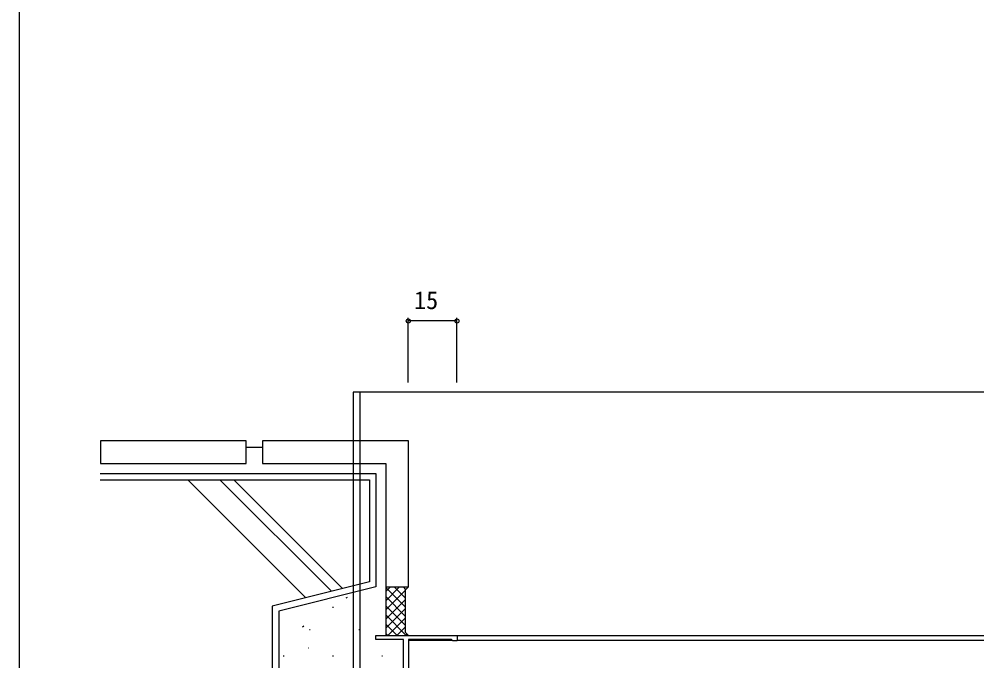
# Model space of a CAD drawing. Units: millimetres, scale not verified. Extents: x -437 to 438, y -681 to 679.
# Drawn here: x -436.8 to -139.3, y -435 to -237.2 of the extents above; entities that cross this region are included whole.
import ezdxf
from ezdxf.enums import TextEntityAlignment as Align

# ---------------------------------------------------------------- set-up
doc = ezdxf.new("R2010")
doc.units = ezdxf.units.MM
doc.header["$LTSCALE"] = 4
for name, color, linetype in [('0-2_YKK_11', 7, 'Continuous'), ('0-3_YKK_12', 2, 'Continuous'), ('0-5_YKK_D', 6, 'Continuous'), ('0-6_YKK_ZWAK', 7, 'Continuous'), ('0-7_YSS_K', 3, 'Continuous')]:
    doc.layers.add(name, color=color, linetype=linetype)
doc.styles.add('ＭＳ ゴシック', font='')
doc.styles.get('ＭＳ ゴシック').set_extended_font_data('MS Gothic')

msp = doc.modelspace()

# ---------------------------------------------------------------- linework, layer by layer
at = {"layer": '0-2_YKK_11'}
msp.add_lwpolyline([(-318.265, -457.202), (-318.265, -428.402), (-326.765, -428.402), (-326.765, -427.202), (-301.765, -427.202), (-301.765, -428.802), (-303.065, -428.802), (-303.265, -428.602), (-303.465, -428.402), (-316.765, -428.402), (-316.765, -446.602)], dxfattribs=at)
at = {"layer": '0-3_YKK_12'}
for p, q in [((-139.289, -352.202), (-333.765, -352.202)), ((-331.765, -352.202), (-331.765, -367.202)), ((-331.765, -367.202), (-331.765, -441.214)), ((-302.065, -427.202), (-139.289, -427.202)), ((-316.765, -428.602), (-303.248, -428.602)), ((-301.782, -428.602), (-139.289, -428.602))]:
    msp.add_line(p, q, dxfattribs=at)
msp.add_lwpolyline([(-333.765, -352.202), (-333.765, -367.202), (-333.765, -441.214)], dxfattribs=at)
at = {"layer": '0-5_YKK_D'}
for p, q in [((-316.798, -349.202), (-316.798, -329.202)), ((-301.798, -330.202), (-316.798, -330.202)), ((-301.798, -349.202), (-301.798, -329.202))]:
    msp.add_line(p, q, dxfattribs=at)
for centre in [(-316.798, -330.202), (-301.798, -330.202)]:
    msp.add_circle(centre, 0.637, dxfattribs=at)
at = {"layer": '0-6_YKK_ZWAK'}
msp.add_line((-436.8, 643.8), (-436.8, -681.2), dxfattribs=at)
at = {"layer": '0-7_YSS_K'}
for p, q in [((-411.8, -369.202), (-411.765, -369.202)), ((-361.765, -369.202), (-366.765, -369.202)), ((-384.786, -379.202), (-348.431, -415.557)), ((-374.886, -379.202), (-340.511, -413.577)), ((-370.643, -379.202), (-337.117, -412.729)), ((-323.765, -412.202), (-323.765, -427.202)), ((-323.765, -413.674), (-322.293, -412.202)), ((-323.765, -416.503), (-319.465, -412.202)), ((-317.765, -418.395), (-323.765, -412.395)), ((-323.765, -419.331), (-317.765, -413.331)), ((-317.765, -415.567), (-321.13, -412.202)), ((-317.533, -412.97), (-318.301, -412.202)), ((-317.765, -413.202), (-316.765, -412.202)), ((-317.765, -413.202), (-317.765, -426.2)), ((-335.998, -415.628), (-335.581, -415.352)), ((-317.765, -421.224), (-323.765, -415.224)), ((-323.765, -422.159), (-317.765, -416.159)), ((-340.155, -418.497), (-339.905, -418.497)), ((-317.765, -424.052), (-323.765, -418.052)), ((-323.765, -424.988), (-317.765, -418.988)), ((-317.443, -427.202), (-323.765, -420.88)), ((-323.151, -427.202), (-317.765, -421.816)), ((-349.444, -424.528), (-349.027, -424.252)), ((-347.28, -425.372), (-347.03, -425.372)), ((-332.08, -425.372), (-331.83, -425.372)), ((-320.272, -427.202), (-323.765, -423.709)), ((-320.322, -427.202), (-317.765, -424.645)), ((-331.956, -425.531), (-331.908, -425.514)), ((-323.1, -427.202), (-323.765, -426.537)), ((-317.765, -426.202), (-316.765, -427.202)), ((-317.494, -427.202), (-317.13, -426.838)), ((-347.556, -431.055), (-347.509, -431.038)), ((-355.355, -433.447), (-355.105, -433.447)), ((-340.155, -433.447), (-339.905, -433.447)), ((-324.955, -433.447), (-324.705, -433.447))]:
    msp.add_line(p, q, dxfattribs=at)
for points in [[(-366.765, -374.202), (-366.765, -367.202), (-411.765, -367.202), (-411.765, -374.202)], [(-323.765, -374.202), (-323.765, -412.202), (-316.765, -412.202), (-316.765, -367.202), (-361.765, -367.202), (-361.765, -374.202)]]:
    msp.add_lwpolyline(points, close=True, dxfattribs=at)
for points in [[(-411.8, -377.202), (-326.765, -377.202), (-326.765, -412.202), (-356.765, -419.702), (-356.765, -527.202), (-411.8, -527.202)], [(-411.8, -379.202), (-328.765, -379.202), (-328.765, -410.641), (-358.765, -418.141), (-358.765, -525.202), (-411.8, -525.202)]]:
    msp.add_lwpolyline(points, dxfattribs=at)

# ---------------------------------------------------------------- texts
at = {"layer": '0-5_YKK_D', "style": 'ＭＳ ゴシック'}
msp.add_text('15', height=5.499, dxfattribs=at).set_placement((-315.051, -328.202), align=Align.BOTTOM_LEFT)

doc.saveas('drawing.dxf')
